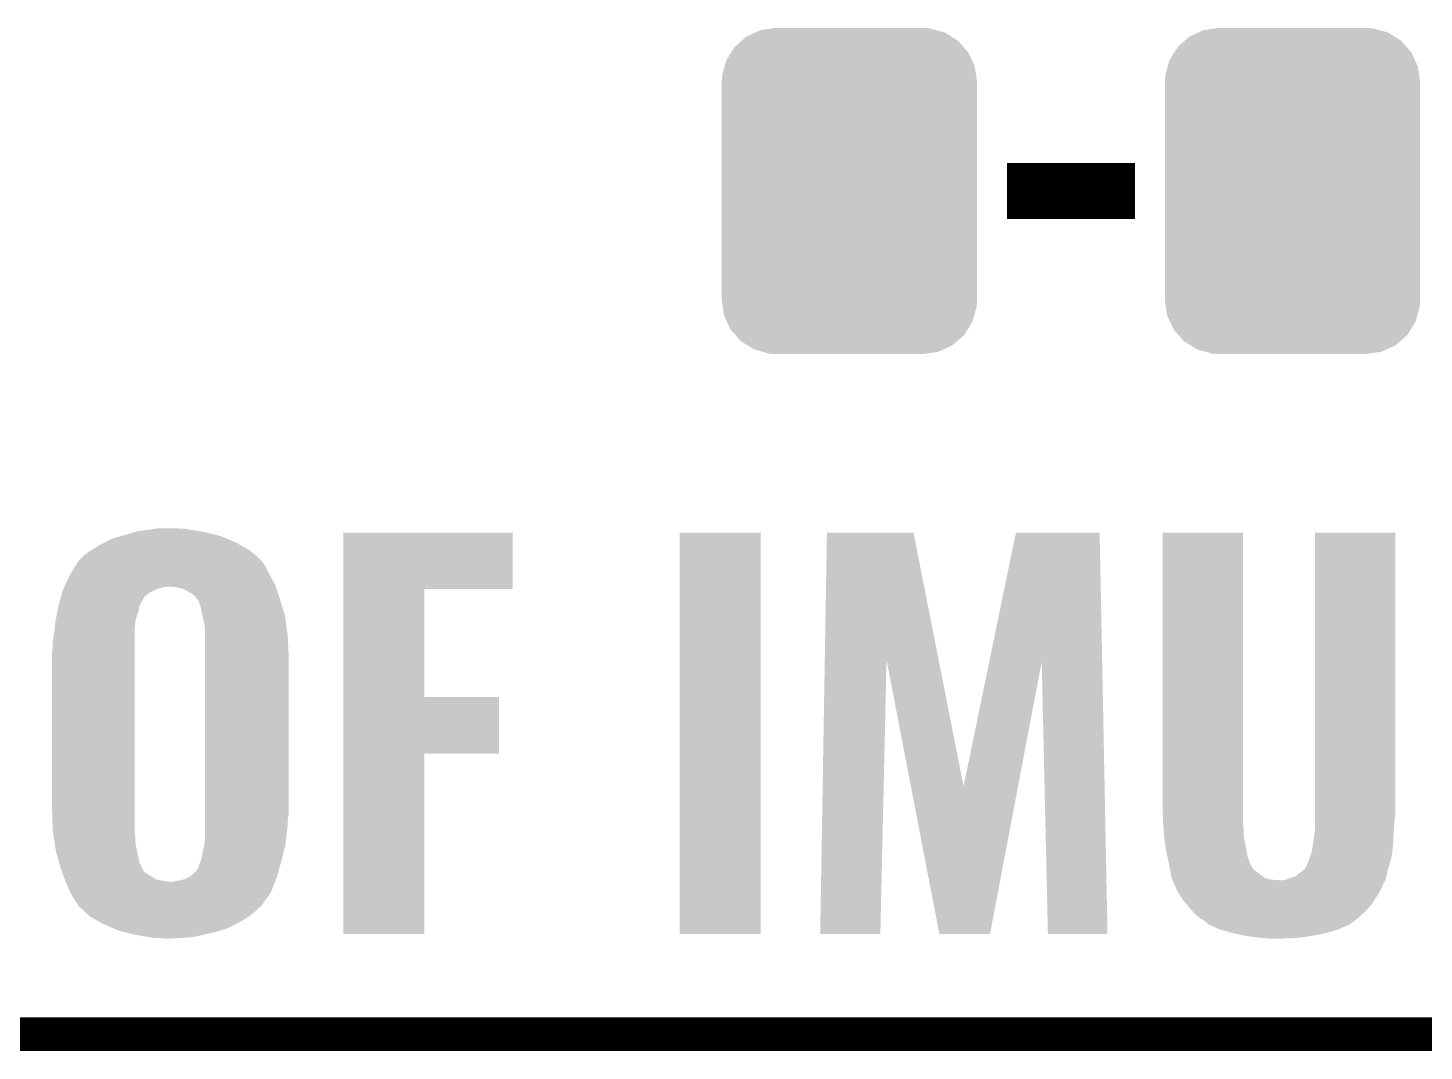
# Model space of a CAD drawing. Extents: x -1.3 to 24.2, y -3.9 to 39.2.
# Drawn here: x 4.81 to 11.12, y -3.89 to 0.74 of the extents above; entities that cross this region are included whole.
import ezdxf

# ---------------------------------------------------------------- set-up
doc = ezdxf.new("R2010")
doc.units = 0
doc.layers.get('0').update_dxf_attribs({"linetype": 'CONTINUOUS'})
for name, color, linetype in [('6DOF_IMU_14_CLICK_V100_GKO', 5, 'CONTINUOUS'), ('6DOF_IMU_14_CLICK_V100_GTO', 14, 'CONTINUOUS'), ('6DOF_IMU_14_CLICK_V100_GTS', 12, 'CONTINUOUS')]:
    doc.layers.add(name, color=color, linetype=linetype)

# ---------------------------------------------------------------- blocks, each defined once
blk = doc.blocks.new('CUSTOM_59')
for points in [[(-0.486794, 0.678626), (-0.465932, 0.697008), (0.490572, 0.678626), (0.461224, 0.697008)], [(-0.465932, 0.697008), (-0.425122, 0.715892), (0.461224, 0.697008), (0.431072, 0.715892)], [(-0.425122, 0.715892), (-0.402214, 0.726492), (0.431072, 0.715892), (0.392864, 0.726492)], [(-0.402214, 0.726492), (-0.346074, 0.73466), (0.392864, 0.726492), (0.36342, 0.73466)], [(-0.346074, 0.73466), (-0.33274, 0.7366), (0.36342, 0.73466), (0.33274, 0.7366)], [(-0.53404, 0.625952), (-0.518606, 0.650592), (0.536988, 0.625952), (0.515276, 0.650592)], [(-0.518606, 0.650592), (-0.486794, 0.678626), (0.515276, 0.650592), (0.490572, 0.678626)], [(-0.563878, 0.562234), (-0.555872, 0.591092), (0.566472, 0.562234), (0.55312, 0.591092)], [(-0.555872, 0.591092), (-0.53404, 0.625952), (0.55312, 0.591092), (0.536988, 0.625952)], [(-0.57658, 0.49276), (-0.57464, 0.52344), (0.57658, 0.49276), (0.572118, 0.52344)], [(-0.57464, 0.52344), (-0.563878, 0.562234), (0.572118, 0.52344), (0.566472, 0.562234)], [(-0.57658, -0.49276), (-0.57658, 0.49276), (0.57658, -0.49276), (0.57658, 0.49276)], [(-0.572116, -0.52344), (-0.57658, -0.49276), (0.57464, -0.52344), (0.57658, -0.49276)], [(-0.566472, -0.562234), (-0.572116, -0.52344), (0.563876, -0.562234), (0.57464, -0.52344)], [(-0.553118, -0.591092), (-0.566472, -0.562234), (0.555872, -0.591092), (0.563876, -0.562234)], [(-0.536988, -0.625952), (-0.553118, -0.591092), (0.534038, -0.625952), (0.555872, -0.591092)], [(-0.515274, -0.650592), (-0.536988, -0.625952), (0.518606, -0.650592), (0.534038, -0.625952)], [(-0.490572, -0.678626), (-0.515274, -0.650592), (0.486792, -0.678626), (0.518606, -0.650592)], [(-0.461222, -0.697008), (-0.490572, -0.678626), (0.465932, -0.697008), (0.486792, -0.678626)], [(-0.431072, -0.715892), (-0.461222, -0.697008), (0.42512, -0.715892), (0.465932, -0.697008)], [(-0.392862, -0.726492), (-0.431072, -0.715892), (0.402214, -0.726492), (0.42512, -0.715892)], [(-0.36342, -0.73466), (-0.392862, -0.726492), (0.346072, -0.73466), (0.402214, -0.726492)], [(-0.33274, -0.7366), (-0.36342, -0.73466), (0.33274, -0.7366), (0.346072, -0.73466)]]:
    blk.add_solid(points)

msp = doc.modelspace()

# ---------------------------------------------------------------- linework, layer by layer
at = {"layer": '6DOF_IMU_14_CLICK_V100_GKO', "const_width": 0.1524}
msp.add_lwpolyline([(-1.27, -3.81), (21.59, -3.81)], dxfattribs=at)
at = {"layer": '6DOF_IMU_14_CLICK_V100_GTO', "const_width": 0.254}
msp.add_lwpolyline([(9.23544, 0), (9.81456, 0)], dxfattribs=at)
at = {"layer": '6DOF_IMU_14_CLICK_V100_GTO'}
for points in [[(5.161278, -1.5875), (5.196842, -1.569718), (5.750562, -1.5875), (5.70853, -1.569718)], [(5.196842, -1.569718), (5.23239, -1.559562), (5.70853, -1.569718), (5.684522, -1.559562)], [(5.23239, -1.559562), (5.26796, -1.5494), (5.684522, -1.559562), (5.643878, -1.5494)], [(5.26796, -1.5494), (5.293868, -1.54178), (5.643878, -1.5494), (5.6134, -1.54178)], [(5.293868, -1.54178), (5.311142, -1.5367), (5.6134, -1.54178), (5.58292, -1.5367)], [(5.311142, -1.5367), (5.35178, -1.53162), (5.58292, -1.5367), (5.55244, -1.53162)], [(5.35178, -1.53162), (5.385648, -1.52654), (5.55244, -1.53162), (5.524502, -1.52654)], [(5.385648, -1.52654), (5.402582, -1.524), (5.501642, -1.52654), (5.48386, -1.524)], [(6.23826, -1.79832), (6.238262, -1.544344), (7.002756, -1.79832), (7.00278, -1.544344)], [(6.238262, -1.544344), (6.238264, -1.54432), (7.00278, -1.544344), (6.238264, -1.54432)], [(7.75716, -3.357856), (7.757182, -1.544344), (8.122896, -3.357856), (8.12292, -1.544344)], [(7.757182, -1.544344), (7.757184, -1.54432), (8.12292, -1.544344), (7.757184, -1.54432)], [(8.413004, -2.118584), (8.422662, -1.54434), (8.92715, -2.118584), (8.813804, -1.54434)], [(8.422662, -1.54434), (8.422664, -1.54432), (8.813804, -1.54434), (8.422664, -1.54432)], [(9.156098, -2.126206), (9.276094, -1.544344), (9.665942, -2.126206), (9.65454, -1.544344)], [(9.276094, -1.544344), (9.2761, -1.54432), (9.65454, -1.544344), (9.2761, -1.54432)], [(9.93902, -2.78638), (9.939042, -1.544344), (10.30224, -2.78638), (10.30224, -1.544344)], [(9.939042, -1.544344), (9.939044, -1.54432), (10.30224, -1.544344), (9.939044, -1.54432)], [(10.62736, -2.78638), (10.627382, -1.544344), (10.99058, -2.78638), (10.99058, -1.544344)], [(10.627382, -1.544344), (10.627384, -1.54432), (10.99058, -1.544344), (10.627384, -1.54432)], [(5.067304, -1.645918), (5.09524, -1.6256), (5.841998, -1.645918), (5.817162, -1.6256)], [(5.09524, -1.6256), (5.099396, -1.62306), (5.817162, -1.6256), (5.814056, -1.62306)], [(5.099396, -1.62306), (5.14096, -1.59766), (5.814056, -1.62306), (5.768704, -1.59766)], [(5.14096, -1.59766), (5.161278, -1.5875), (5.768704, -1.59766), (5.750562, -1.5875)], [(5.003802, -1.73228), (5.024438, -1.69926), (5.90423, -1.73228), (5.887718, -1.69926)], [(5.024438, -1.69926), (5.037136, -1.678942), (5.887718, -1.69926), (5.87502, -1.678942)], [(5.037136, -1.678942), (5.041902, -1.671318), (5.87502, -1.678942), (5.867398, -1.671318)], [(5.041902, -1.671318), (5.067302, -1.64592), (5.867398, -1.671318), (5.842, -1.64592)], [(5.067302, -1.64592), (5.067304, -1.645918), (5.842, -1.64592), (5.841998, -1.645918)], [(4.981392, -1.780542), (5.002622, -1.73482), (5.930902, -1.780542), (5.9055, -1.73482)], [(5.002622, -1.73482), (5.003802, -1.73228), (5.9055, -1.73482), (5.90423, -1.73228)], [(4.963072, -1.831338), (4.967276, -1.816098), (5.341622, -1.831338), (5.36194, -1.816098)], [(4.967276, -1.816098), (4.970778, -1.8034), (5.36194, -1.816098), (5.3848, -1.8034)], [(4.970778, -1.8034), (4.97078, -1.803398), (5.3848, -1.8034), (5.384804, -1.803398)], [(4.97078, -1.803398), (4.974316, -1.795782), (5.384804, -1.803398), (5.405118, -1.795782)], [(4.974316, -1.795782), (4.976676, -1.7907), (5.405118, -1.795782), (5.422902, -1.7907)], [(4.976676, -1.7907), (4.977854, -1.78816), (5.422902, -1.7907), (5.440682, -1.78816)], [(4.977854, -1.78816), (4.981392, -1.780542), (5.93334, -1.78816), (5.930902, -1.780542)], [(5.486402, -1.7907), (5.45592, -1.78816), (5.934154, -1.7907), (5.93334, -1.78816)], [(5.51434, -1.79832), (5.486402, -1.7907), (5.936592, -1.79832), (5.934154, -1.7907)], [(5.534658, -1.80848), (5.51434, -1.79832), (5.939842, -1.80848), (5.936592, -1.79832)], [(5.552438, -1.81864), (5.534658, -1.80848), (5.943094, -1.81864), (5.939842, -1.80848)], [(5.567682, -1.831342), (5.552438, -1.81864), (5.947158, -1.831342), (5.943094, -1.81864)], [(6.238254, -2.286), (6.23826, -1.798344), (6.604024, -2.286), (6.604, -1.798344)], [(6.23826, -1.798344), (6.23826, -1.79832), (6.604, -1.798344), (7.002756, -1.79832)], [(4.947166, -1.894838), (4.95046, -1.87706), (5.31368, -1.894838), (5.31622, -1.87706)], [(4.95046, -1.877058), (4.954664, -1.861818), (5.316222, -1.877058), (5.323842, -1.861818)], [(4.95046, -1.87706), (4.95046, -1.877058), (5.31622, -1.87706), (5.316222, -1.877058)], [(4.954664, -1.861818), (4.956766, -1.854196), (5.323842, -1.861818), (5.32892, -1.854196)], [(4.956766, -1.854196), (4.957466, -1.851656), (5.32892, -1.854196), (5.328924, -1.851656)], [(4.957466, -1.851656), (4.963072, -1.831338), (5.328924, -1.851656), (5.341622, -1.831338)], [(5.575302, -1.8415), (5.567682, -1.831342), (5.950408, -1.8415), (5.947158, -1.831342)], [(5.57784, -1.84404), (5.575302, -1.8415), (5.95122, -1.84404), (5.950408, -1.8415)], [(5.58292, -1.849126), (5.57784, -1.84404), (5.9528, -1.849126), (5.95122, -1.84404)], [(5.582922, -1.851664), (5.58292, -1.849126), (5.953588, -1.851664), (5.9528, -1.849126)], [(5.59308, -1.877062), (5.582922, -1.851664), (5.961468, -1.877062), (5.953588, -1.851664)], [(5.59816, -1.905), (5.59308, -1.877062), (5.97014, -1.905), (5.961468, -1.877062)], [(4.933492, -1.9812), (4.93776, -1.945642), (5.2959, -1.9812), (5.298438, -1.945642)], [(4.93776, -1.945638), (4.942934, -1.9177), (5.29844, -1.945638), (5.30606, -1.9177)], [(4.93776, -1.945642), (4.93776, -1.945638), (5.298438, -1.945642), (5.29844, -1.945638)], [(4.942934, -1.9177), (4.947166, -1.894838), (5.30606, -1.9177), (5.31368, -1.894838)], [(5.601186, -1.917702), (5.59816, -1.905), (5.97408, -1.917702), (5.97014, -1.905)], [(5.61086, -1.958342), (5.601186, -1.917702), (5.979726, -1.958342), (5.97408, -1.917702)], [(4.92506, -2.039618), (4.93014, -2.009142), (5.2959, -2.039618), (5.2959, -2.009142)], [(4.93014, -2.009142), (4.933492, -1.9812), (5.2959, -2.009142), (5.2959, -1.9812)], [(5.6134, -1.981202), (5.61086, -1.958342), (5.9829, -1.981202), (5.979726, -1.958342)], [(5.6134, -2.00914), (5.6134, -1.981202), (5.98678, -2.00914), (5.9829, -1.981202)], [(5.6134, -2.11328), (5.6134, -2.00914), (5.99186, -2.11328), (5.98678, -2.00914)], [(4.92252, -2.08534), (4.92506, -2.062478), (5.2959, -2.08534), (5.2959, -2.062478)], [(4.92506, -2.062478), (4.92506, -2.039618), (5.2959, -2.062478), (5.2959, -2.039618)], [(4.92252, -2.78892), (4.92252, -2.08534), (5.2959, -2.78892), (5.2959, -2.08534)], [(5.6134, -2.816862), (5.6134, -2.11328), (5.99186, -2.816862), (5.99186, -2.11328)], [(8.39216, -3.357856), (8.413004, -2.118584), (8.663916, -3.357856), (8.691876, -2.118584)], [(8.801916, -2.689742), (8.691876, -2.118584), (9.039884, -2.689742), (8.92715, -2.118584)], [(9.039884, -2.689742), (9.156098, -2.126206), (9.285968, -2.689742), (9.392876, -2.126206)], [(9.42086, -3.357856), (9.392876, -2.126206), (9.690076, -3.357856), (9.665942, -2.126206)], [(6.23825, -2.54254), (6.238254, -2.286024), (6.941796, -2.54254), (6.94182, -2.286024)], [(6.238254, -2.286024), (6.238254, -2.286), (6.94182, -2.286024), (6.604024, -2.286)], [(6.23824, -3.357856), (6.23825, -2.542564), (6.603976, -3.357856), (6.604, -2.542564)], [(6.23825, -2.542564), (6.23825, -2.54254), (6.604, -2.542564), (6.941796, -2.54254)], [(8.930636, -3.35786), (8.801916, -2.689742), (9.159222, -3.35786), (9.285968, -2.689742)], [(4.92506, -2.890518), (4.92252, -2.78892), (5.2959, -2.890518), (5.2959, -2.78892)], [(5.6134, -2.839722), (5.6134, -2.816862), (5.98678, -2.839722), (5.99186, -2.816862)], [(9.94156, -2.8575), (9.93902, -2.78638), (10.30224, -2.8575), (10.30224, -2.78638)], [(10.62736, -2.81686), (10.62736, -2.78638), (10.99058, -2.81686), (10.99058, -2.78638)], [(10.62736, -2.8575), (10.62736, -2.81686), (10.9855, -2.8575), (10.99058, -2.81686)], [(4.926296, -2.898138), (4.92506, -2.890518), (5.2959, -2.898138), (5.2959, -2.890518)], [(4.930004, -2.921), (4.926296, -2.898138), (5.29844, -2.921), (5.2959, -2.898138)], [(5.6134, -2.86258), (5.6134, -2.839722), (5.98678, -2.86258), (5.98678, -2.839722)], [(5.6134, -2.88798), (5.6134, -2.86258), (5.98424, -2.88798), (5.98678, -2.86258)], [(5.6134, -2.921), (5.6134, -2.88798), (5.98043, -2.921), (5.98424, -2.88798)], [(9.941756, -2.86004), (9.94156, -2.8575), (10.30224, -2.86004), (10.30224, -2.8575)], [(9.94332, -2.880362), (9.941756, -2.86004), (10.30478, -2.880362), (10.30224, -2.86004)], [(9.94586, -2.913382), (9.94332, -2.880362), (10.30478, -2.913382), (10.30478, -2.880362)], [(10.624988, -2.90322), (10.62736, -2.885438), (10.98296, -2.90322), (10.983946, -2.885438)], [(10.62736, -2.885438), (10.62736, -2.8575), (10.983946, -2.885438), (10.9855, -2.8575)], [(4.93371, -2.943858), (4.930004, -2.921), (5.29844, -2.943858), (5.29844, -2.921)], [(4.9403, -2.9845), (4.93371, -2.943858), (5.306908, -2.9845), (5.29844, -2.943858)], [(5.60324, -2.9845), (5.61086, -2.95402), (5.969, -2.9845), (5.97662, -2.95402)], [(5.61086, -2.95402), (5.6134, -2.921), (5.97662, -2.95402), (5.98043, -2.921)], [(9.94664, -2.92354), (9.94586, -2.913382), (10.306812, -2.92354), (10.30478, -2.913382)], [(9.953914, -2.97688), (9.94664, -2.92354), (10.31748, -2.97688), (10.306812, -2.92354)], [(10.61212, -2.987038), (10.6172, -2.9591), (10.976112, -2.987038), (10.979756, -2.9591)], [(10.6172, -2.9591), (10.617926, -2.954018), (10.979756, -2.9591), (10.98042, -2.954018)], [(10.617926, -2.954018), (10.62228, -2.92354), (10.98042, -2.954018), (10.981942, -2.92354)], [(10.62228, -2.92354), (10.624988, -2.90322), (10.981942, -2.92354), (10.98296, -2.90322)], [(4.945908, -3.00482), (4.9403, -2.9845), (5.31114, -3.00482), (5.306908, -2.9845)], [(4.953614, -3.032758), (4.945908, -3.00482), (5.31622, -3.032758), (5.31114, -3.00482)], [(5.59308, -3.030222), (5.59453, -3.02514), (5.957438, -3.030222), (5.95884, -3.02514)], [(5.59453, -3.02514), (5.59816, -3.01244), (5.95884, -3.02514), (5.962014, -3.01244)], [(5.59816, -3.01244), (5.60324, -2.9845), (5.962014, -3.01244), (5.969, -2.9845)], [(9.95426, -2.97942), (9.953914, -2.97688), (10.317904, -2.97942), (10.31748, -2.97688)], [(9.96047, -3.007362), (9.95426, -2.97942), (10.322562, -3.007362), (10.317904, -2.97942)], [(9.96442, -3.02514), (9.96047, -3.007362), (10.3294, -3.02514), (10.322562, -3.007362)], [(9.96747, -3.040384), (9.96442, -3.02514), (10.33526, -3.040384), (10.3294, -3.02514)], [(10.594342, -3.035296), (10.599422, -3.025138), (10.965942, -3.035296), (10.96899, -3.025138)], [(10.599422, -3.025138), (10.603048, -3.012442), (10.96899, -3.025138), (10.9728, -3.012442)], [(10.603048, -3.012442), (10.6045, -3.00736), (10.9728, -3.012442), (10.973462, -3.00736)], [(10.6045, -3.00736), (10.61212, -2.987038), (10.973462, -3.00736), (10.976112, -2.987038)], [(4.960622, -3.058156), (4.953614, -3.032758), (5.328918, -3.058156), (5.31622, -3.032758)], [(4.960622, -3.05816), (4.960622, -3.058156), (5.32892, -3.05816), (5.328918, -3.058156)], [(4.961536, -3.060696), (4.960622, -3.05816), (5.32892, -3.060696), (5.32892, -3.05816)], [(4.96428, -3.06832), (4.961536, -3.060696), (5.334, -3.06832), (5.32892, -3.060696)], [(4.967936, -3.078478), (4.96428, -3.06832), (5.341618, -3.078478), (5.334, -3.06832)], [(4.971594, -3.08864), (4.967936, -3.078478), (5.35686, -3.08864), (5.341618, -3.078478)], [(4.975252, -3.0988), (4.971594, -3.08864), (5.37464, -3.0988), (5.35686, -3.08864)], [(5.549898, -3.09372), (5.56768, -3.078482), (5.93992, -3.09372), (5.944124, -3.078482)], [(5.56768, -3.078482), (5.582916, -3.058166), (5.944124, -3.078482), (5.949728, -3.058166)], [(5.582916, -3.058166), (5.58292, -3.053084), (5.949728, -3.058166), (5.95113, -3.053084)], [(5.58292, -3.053084), (5.58546, -3.048), (5.95113, -3.053084), (5.952532, -3.048)], [(5.58546, -3.048), (5.59308, -3.030222), (5.952532, -3.048), (5.957438, -3.030222)], [(9.967978, -3.042926), (9.96747, -3.040384), (10.335264, -3.042926), (10.33526, -3.040384)], [(9.9695, -3.050538), (9.967978, -3.042926), (10.34034, -3.050538), (10.335264, -3.042926)], [(9.97204, -3.06324), (9.9695, -3.050538), (10.347964, -3.06324), (10.34034, -3.050538)], [(9.972042, -3.063242), (9.97204, -3.06324), (10.347964, -3.063242), (10.347964, -3.06324)], [(9.974158, -3.07594), (9.972042, -3.063242), (10.3632, -3.07594), (10.347964, -3.063242)], [(9.976274, -3.08864), (9.974158, -3.07594), (10.38098, -3.08864), (10.3632, -3.07594)], [(9.97712, -3.09372), (9.976274, -3.08864), (10.387752, -3.09372), (10.38098, -3.08864)], [(10.538462, -3.096258), (10.55878, -3.08102), (10.949696, -3.096258), (10.953326, -3.08102)], [(10.55878, -3.08102), (10.581636, -3.06324), (10.953326, -3.08102), (10.95756, -3.06324)], [(10.581636, -3.06324), (10.581642, -3.063236), (10.95756, -3.06324), (10.95756, -3.063236)], [(10.581642, -3.063236), (10.59434, -3.040374), (10.95756, -3.063236), (10.96442, -3.040374)], [(10.59434, -3.040374), (10.594342, -3.035296), (10.96442, -3.040374), (10.965942, -3.035296)], [(4.979824, -3.111498), (4.975252, -3.0988), (5.394958, -3.111498), (5.37464, -3.0988)], [(4.981652, -3.11658), (4.979824, -3.111498), (5.4229, -3.11658), (5.394958, -3.111498)], [(4.98348, -3.12166), (4.981652, -3.11658), (5.455918, -3.12166), (5.4229, -3.11658)], [(5.0038, -3.167378), (4.98348, -3.12166), (5.911576, -3.167378), (5.929538, -3.12166)], [(5.468618, -3.12166), (5.486398, -3.11658), (5.929538, -3.12166), (5.931534, -3.11658)], [(5.486398, -3.11658), (5.506718, -3.11404), (5.931534, -3.11658), (5.932532, -3.11404)], [(5.506718, -3.11404), (5.52958, -3.10642), (5.932532, -3.11404), (5.935526, -3.10642)], [(5.52958, -3.10642), (5.541766, -3.098802), (5.935526, -3.10642), (5.93852, -3.098802)], [(5.541766, -3.098802), (5.549898, -3.09372), (5.93852, -3.098802), (5.93992, -3.09372)], [(9.980024, -3.103882), (9.97712, -3.09372), (10.401298, -3.103882), (10.387752, -3.09372)], [(9.982198, -3.111498), (9.980024, -3.103882), (10.429236, -3.111498), (10.401298, -3.103882)], [(9.9822, -3.1115), (9.982198, -3.111498), (10.429242, -3.1115), (10.429236, -3.111498)], [(9.98347, -3.11404), (9.9822, -3.1115), (10.464798, -3.11404), (10.429242, -3.1115)], [(9.98474, -3.11658), (9.98347, -3.11404), (10.944858, -3.11658), (10.945462, -3.11404)], [(9.984742, -3.116584), (9.98474, -3.11658), (10.944858, -3.116584), (10.944858, -3.11658)], [(9.988128, -3.124202), (9.984742, -3.116584), (10.93978, -3.124202), (10.944858, -3.116584)], [(9.994902, -3.13944), (9.988128, -3.124202), (10.93216, -3.13944), (10.93978, -3.124202)], [(10.00506, -3.162298), (9.994902, -3.13944), (10.921998, -3.162298), (10.93216, -3.13944)], [(10.482582, -3.11404), (10.49528, -3.111498), (10.945462, -3.11404), (10.946068, -3.111498)], [(10.49528, -3.111498), (10.51814, -3.10388), (10.946068, -3.111498), (10.947882, -3.10388)], [(10.51814, -3.10388), (10.538462, -3.096258), (10.947882, -3.10388), (10.949696, -3.096258)], [(5.005254, -3.169922), (5.0038, -3.167378), (5.910578, -3.169922), (5.911576, -3.167378)], [(5.024118, -3.202938), (5.005254, -3.169922), (5.88719, -3.202938), (5.910578, -3.169922)], [(5.039358, -3.223258), (5.024118, -3.202938), (5.872798, -3.223258), (5.88719, -3.202938)], [(10.005062, -3.1623), (10.00506, -3.162298), (10.921998, -3.1623), (10.921998, -3.162298)], [(10.022524, -3.19024), (10.005062, -3.1623), (10.90422, -3.19024), (10.921998, -3.1623)], [(10.03046, -3.202938), (10.022524, -3.19024), (10.896404, -3.202938), (10.90422, -3.19024)], [(10.047658, -3.223262), (10.03046, -3.202938), (10.883898, -3.223262), (10.896404, -3.202938)], [(5.0419, -3.230874), (5.039358, -3.223258), (5.867402, -3.230874), (5.872798, -3.223258)], [(5.04191, -3.230882), (5.0419, -3.230874), (5.867398, -3.230882), (5.867402, -3.230874)], [(5.047552, -3.235962), (5.04191, -3.230882), (5.859778, -3.235962), (5.867398, -3.230882)], [(5.0673, -3.25374), (5.047552, -3.235962), (5.842, -3.25374), (5.859778, -3.235962)], [(5.092452, -3.276602), (5.0673, -3.25374), (5.814058, -3.276602), (5.842, -3.25374)], [(5.095242, -3.279138), (5.092452, -3.276602), (5.809908, -3.279138), (5.814058, -3.276602)], [(5.140598, -3.30454), (5.095242, -3.279138), (5.76834, -3.30454), (5.809908, -3.279138)], [(10.0584, -3.23596), (10.047658, -3.223262), (10.872258, -3.23596), (10.883898, -3.223262)], [(10.073218, -3.25374), (10.0584, -3.23596), (10.85596, -3.25374), (10.872258, -3.23596)], [(10.083798, -3.266438), (10.073218, -3.25374), (10.842284, -3.266438), (10.85596, -3.25374)], [(10.1092, -3.28676), (10.083798, -3.266438), (10.8204, -3.28676), (10.842284, -3.266438)], [(5.158738, -3.3147), (5.140598, -3.30454), (5.74802, -3.3147), (5.76834, -3.30454)], [(5.200772, -3.332482), (5.158738, -3.3147), (5.712458, -3.332482), (5.74802, -3.3147)], [(5.224778, -3.342638), (5.200772, -3.332482), (5.679446, -3.342638), (5.712458, -3.332482)], [(10.129518, -3.29946), (10.1092, -3.28676), (10.80308, -3.29946), (10.8204, -3.28676)], [(10.14476, -3.31216), (10.129518, -3.29946), (10.78576, -3.31216), (10.80308, -3.29946)], [(10.147302, -3.314698), (10.14476, -3.31216), (10.7823, -3.314698), (10.78576, -3.31216)], [(10.147308, -3.3147), (10.147302, -3.314698), (10.782298, -3.3147), (10.7823, -3.314698)], [(10.153022, -3.31724), (10.147308, -3.3147), (10.77722, -3.31724), (10.782298, -3.3147)], [(10.170164, -3.32486), (10.153022, -3.31724), (10.75944, -3.32486), (10.77722, -3.31724)], [(10.193018, -3.33502), (10.170164, -3.32486), (10.736582, -3.33502), (10.75944, -3.32486)], [(10.193026, -3.335022), (10.193018, -3.33502), (10.736578, -3.335022), (10.736582, -3.33502)], [(10.23747, -3.34772), (10.193026, -3.335022), (10.69594, -3.34772), (10.736578, -3.335022)], [(5.224786, -3.34264), (5.224778, -3.342638), (5.67944, -3.34264), (5.679446, -3.342638)], [(5.265424, -3.3528), (5.224786, -3.34264), (5.64134, -3.3528), (5.67944, -3.34264)], [(5.2959, -3.36042), (5.265424, -3.3528), (5.608954, -3.36042), (5.64134, -3.3528)], [(5.31114, -3.36296), (5.2959, -3.36042), (5.59816, -3.36296), (5.608954, -3.36042)], [(5.35686, -3.37058), (5.31114, -3.36296), (5.557522, -3.37058), (5.59816, -3.36296)], [(5.384798, -3.37566), (5.35686, -3.37058), (5.50672, -3.37566), (5.557522, -3.37058)], [(5.425438, -3.3782), (5.410198, -3.37566), (5.45592, -3.3782), (5.50672, -3.37566)], [(6.603976, -3.35788), (6.23824, -3.357856), (6.603976, -3.35788), (6.603976, -3.357856)], [(8.122896, -3.35788), (7.75716, -3.357856), (8.122896, -3.35788), (8.122896, -3.357856)], [(8.663916, -3.35788), (8.39216, -3.357856), (8.663916, -3.35788), (8.663916, -3.357856)], [(9.15922, -3.35788), (8.930636, -3.35786), (9.15922, -3.35788), (9.159222, -3.35786)], [(9.690076, -3.35788), (9.42086, -3.357856), (9.690076, -3.35788), (9.690076, -3.357856)], [(10.24636, -3.35026), (10.23747, -3.34772), (10.68578, -3.35026), (10.69594, -3.34772)], [(10.278364, -3.35788), (10.24636, -3.35026), (10.6553, -3.35788), (10.68578, -3.35026)], [(10.2997, -3.36296), (10.278364, -3.35788), (10.62736, -3.36296), (10.6553, -3.35788)], [(10.331874, -3.36804), (10.2997, -3.36296), (10.599422, -3.36804), (10.62736, -3.36296)], [(10.34796, -3.37058), (10.331874, -3.36804), (10.578254, -3.37058), (10.599422, -3.36804)], [(10.39368, -3.37566), (10.34796, -3.37058), (10.53592, -3.37566), (10.578254, -3.37058)], [(10.43178, -3.3782), (10.39368, -3.37566), (10.4648, -3.3782), (10.53592, -3.37566)]]:
    msp.add_solid(points, dxfattribs=at)

# ---------------------------------------------------------------- block references
at = {"layer": '6DOF_IMU_14_CLICK_V100_GTS'}
for p in [(8.52424, 0), (10.52576, 0)]:
    msp.add_blockref('CUSTOM_59', p, dxfattribs=at)

doc.saveas('drawing.dxf')
